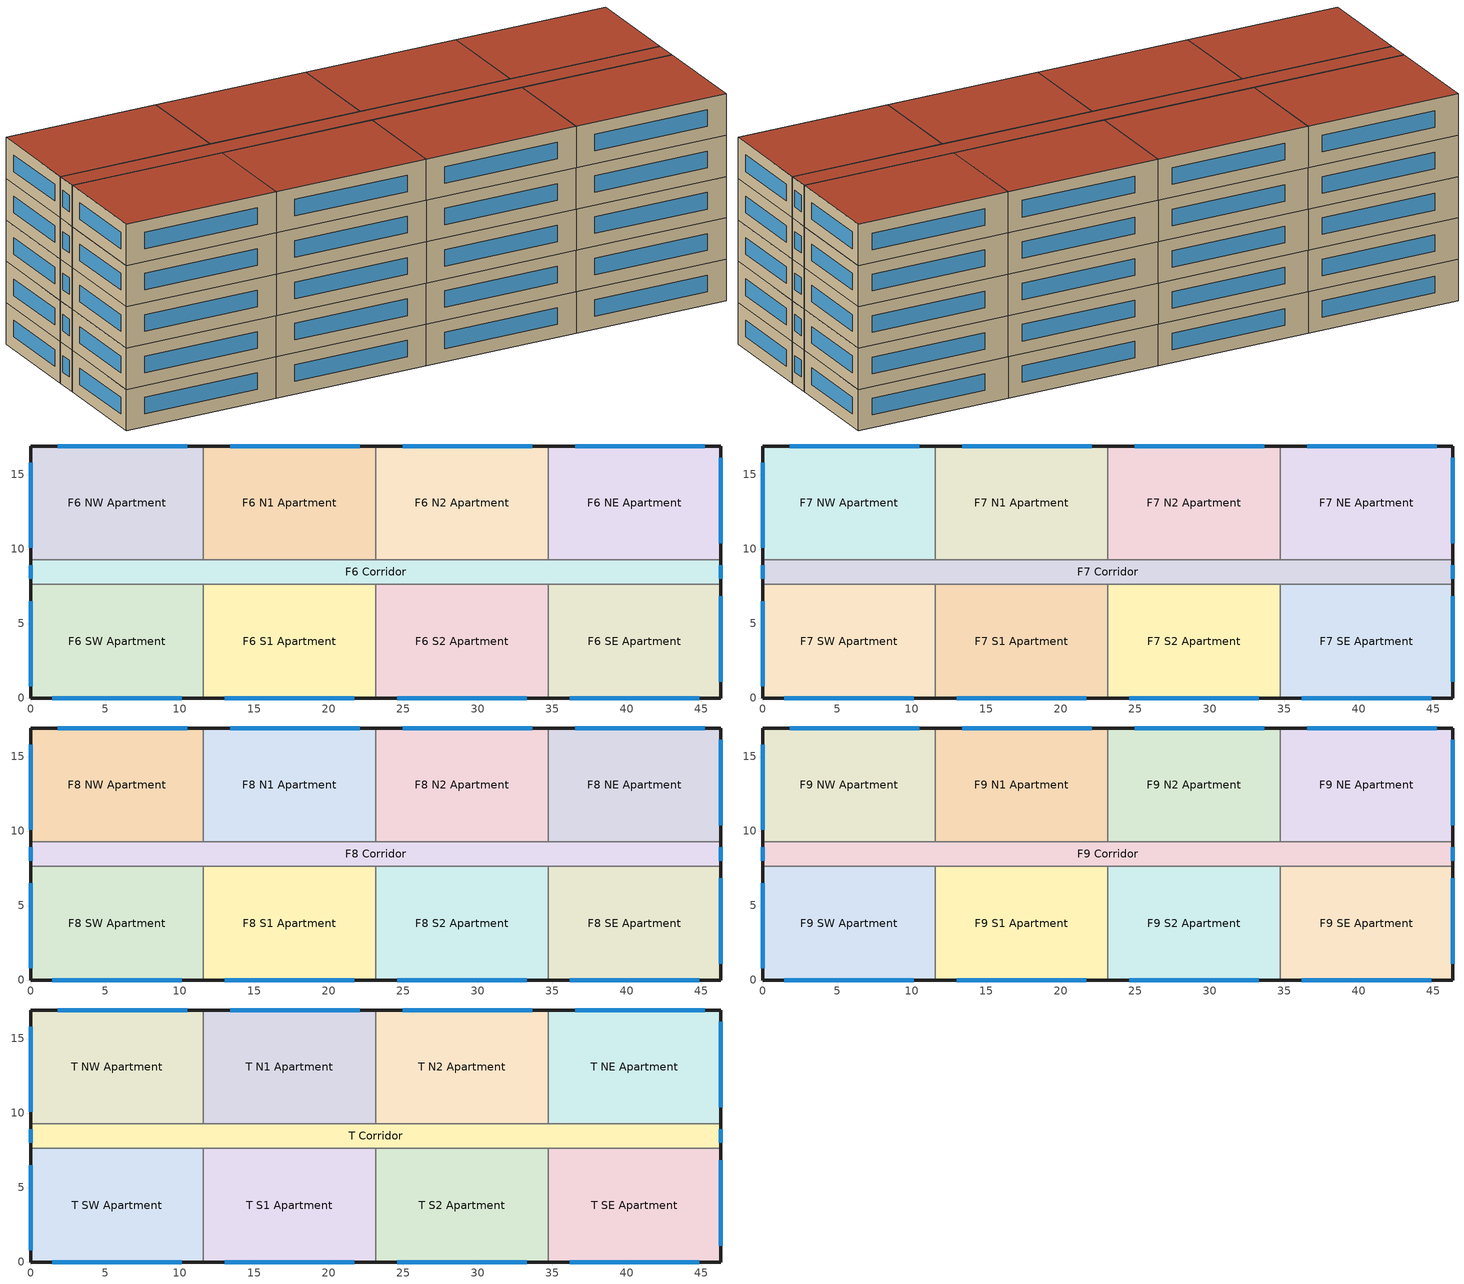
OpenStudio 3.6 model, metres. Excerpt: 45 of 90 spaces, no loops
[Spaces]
F6 S2 Apartment
 floor to M S2 Apartment: 34.75,7.62 34.75,0 23.16,0 23.16,7.62 z15.24
 wall outside: 23.16,0 34.75,0 z15.24:18.29
 wall to F6 Corridor: 34.75,7.62 23.16,7.62 z15.24:18.29
 wall to F6 S1 Apartment: 23.16,7.62 23.16,0 z15.24:18.29
 wall to F6 SE Apartment: 34.75,0 34.75,7.62 z15.24:18.29
 window: 24.61,0 33.3,0 z16.19:17.41
F6 NE Apartment
 floor to M NE Apartment: 46.33,16.92 46.33,9.3 34.75,9.3 34.75,16.92 z15.24
 wall outside: 46.33,9.3 46.33,16.92 34.75,16.92 z15.24:18.29
 wall to F6 N2 Apartment: 34.75,16.92 34.75,9.3 z15.24:18.29
 wall to F6 Corridor: 34.75,9.3 46.33,9.3 z15.24:18.29
 window: 46.33,10.4 46.33,16.11 / 45.25,16.92 36.56,16.92 z16.19:17.41
F6 S1 Apartment
 floor to M S1 Apartment: 23.16,7.62 23.16,0 11.58,0 11.58,7.62 z15.24
 wall outside: 11.58,0 23.16,0 z15.24:18.29
 wall to F6 SW Apartment: 11.58,7.62 11.58,0 z15.24:18.29
 wall to F6 Corridor: 23.16,7.62 11.58,7.62 z15.24:18.29
 window: 13.03,0 21.72,0 z16.19:17.41
F6 Corridor
 floor to M Corridor: 46.33,9.3 46.33,7.62 0,7.62 0,9.3 z15.24
 wall outside: 46.33,7.62 46.33,9.3 / 0,9.3 0,7.62 z15.24:18.29
 wall to F6 N1 Apartment: 23.16,9.3 11.58,9.3 z15.24:18.29
 wall to F6 SE Apartment: 34.75,7.62 46.33,7.62 z15.24:18.29
 wall to F6 SW Apartment: 0,7.62 11.58,7.62 z15.24:18.29
 wall to F6 N2 Apartment: 34.75,9.3 23.16,9.3 z15.24:18.29
 wall to F6 NW Apartment: 11.58,9.3 0,9.3 z15.24:18.29
 window: 46.33,8 46.33,8.91 / 0,8.91 0,8 z16.19:17.41
F6 SE Apartment
 floor to M SE Apartment: 46.33,7.62 46.33,0 34.75,0 34.75,7.62 z15.24
 wall outside: 34.75,0 46.33,0 46.33,7.62 z15.24:18.29
 window: 46.33,1.1 46.33,6.81 / 36.19,0 44.88,0 z16.19:17.41
F6 N1 Apartment
 floor to M N1 Apartment: 23.16,16.92 23.16,9.3 11.58,9.3 11.58,16.92 z15.24
 wall outside: 23.16,16.92 11.58,16.92 z15.24:18.29
 wall to F6 N2 Apartment: 23.16,9.3 23.16,16.92 z15.24:18.29
 wall to F6 NW Apartment: 11.58,16.92 11.58,9.3 z15.24:18.29
 window: 22.08,16.92 13.4,16.92 z16.19:17.41
F6 NW Apartment
 floor to M NW Apartment: 11.58,16.92 11.58,9.3 0,9.3 0,16.92 z15.24
 wall outside: 11.58,16.92 0,16.92 0,9.3 z15.24:18.29
 window: 0,15.8 0,10.08 / 10.5,16.92 1.81,16.92 z16.19:17.41
F6 N2 Apartment
 floor to M N2 Apartment: 34.75,16.92 34.75,9.3 23.16,9.3 23.16,16.92 z15.24
 wall outside: 34.75,16.92 23.16,16.92 z15.24:18.29
 window: 33.66,16.92 24.98,16.92 z16.19:17.41
F6 SW Apartment
 floor to M SW Apartment: 11.58,7.62 11.58,0 0,0 0,7.62 z15.24
 wall outside: 0,7.62 0,0 11.58,0 z15.24:18.29
 window: 1.45,0 10.13,0 / 0,6.5 0,0.79 z16.19:17.41
F7 SE Apartment
 floor to F6 SE Apartment: 46.33,7.62 46.33,0 34.75,0 34.75,7.62 z18.29
 wall outside: 34.75,0 46.33,0 46.33,7.62 z18.29:21.33
 wall to F7 S2 Apartment: 34.75,7.62 34.75,0 z18.29:21.33
 wall to F7 Corridor: 46.33,7.62 34.75,7.62 z18.29:21.33
 window: 46.33,1.1 46.33,6.81 / 36.19,0 44.88,0 z19.24:20.46
F7 N2 Apartment
 floor to F6 N2 Apartment: 34.75,16.92 34.75,9.3 23.16,9.3 23.16,16.92 z18.29
 wall outside: 34.75,16.92 23.16,16.92 z18.29:21.33
 wall to F7 Corridor: 23.16,9.3 34.75,9.3 z18.29:21.33
 wall to F7 NE Apartment: 34.75,9.3 34.75,16.92 z18.29:21.33
 wall to F7 N1 Apartment: 23.16,16.92 23.16,9.3 z18.29:21.33
 window: 33.66,16.92 24.98,16.92 z19.24:20.46
F7 NE Apartment
 floor to F6 NE Apartment: 46.33,16.92 46.33,9.3 34.75,9.3 34.75,16.92 z18.29
 wall outside: 46.33,9.3 46.33,16.92 34.75,16.92 z18.29:21.33
 wall to F7 Corridor: 34.75,9.3 46.33,9.3 z18.29:21.33
 window: 45.25,16.92 36.56,16.92 / 46.33,10.4 46.33,16.11 z19.24:20.46
F7 S2 Apartment
 floor to F6 S2 Apartment: 34.75,7.62 34.75,0 23.16,0 23.16,7.62 z18.29
 wall outside: 23.16,0 34.75,0 z18.29:21.33
 wall to F7 Corridor: 34.75,7.62 23.16,7.62 z18.29:21.33
 wall to F7 S1 Apartment: 23.16,7.62 23.16,0 z18.29:21.33
 window: 24.61,0 33.3,0 z19.24:20.46
F7 NW Apartment
 floor to F6 NW Apartment: 11.58,16.92 11.58,9.3 0,9.3 0,16.92 z18.29
 wall outside: 11.58,16.92 0,16.92 0,9.3 z18.29:21.33
 wall to F7 Corridor: 0,9.3 11.58,9.3 z18.29:21.33
 wall to F7 N1 Apartment: 11.58,9.3 11.58,16.92 z18.29:21.33
 window: 0,15.8 0,10.08 / 10.5,16.92 1.81,16.92 z19.24:20.46
F7 N1 Apartment
 floor to F6 N1 Apartment: 23.16,16.92 23.16,9.3 11.58,9.3 11.58,16.92 z18.29
 wall outside: 23.16,16.92 11.58,16.92 z18.29:21.33
 wall to F7 Corridor: 11.58,9.3 23.16,9.3 z18.29:21.33
 window: 22.08,16.92 13.4,16.92 z19.24:20.46
F7 S1 Apartment
 floor to F6 S1 Apartment: 23.16,7.62 23.16,0 11.58,0 11.58,7.62 z18.29
 wall outside: 11.58,0 23.16,0 z18.29:21.33
 wall to F7 Corridor: 23.16,7.62 11.58,7.62 z18.29:21.33
 wall to F7 SW Apartment: 11.58,7.62 11.58,0 z18.29:21.33
 window: 13.03,0 21.72,0 z19.24:20.46
F7 Corridor
 floor to F6 Corridor: 46.33,9.3 46.33,7.62 0,7.62 0,9.3 z18.29
 wall outside: 0,9.3 0,7.62 / 46.33,7.62 46.33,9.3 z18.29:21.33
 wall to F7 SW Apartment: 0,7.62 11.58,7.62 z18.29:21.33
 window: 0,8.91 0,8 / 46.33,8 46.33,8.91 z19.24:20.46
F7 SW Apartment
 floor to F6 SW Apartment: 11.58,7.62 11.58,0 0,0 0,7.62 z18.29
 wall outside: 0,7.62 0,0 11.58,0 z18.29:21.33
 window: 1.45,0 10.13,0 / 0,6.5 0,0.79 z19.24:20.46
F8 SW Apartment
 floor to F7 SW Apartment: 11.58,7.62 11.58,0 0,0 0,7.62 z21.33
 wall outside: 0,7.62 0,0 11.58,0 z21.33:24.38
 wall to F8 Corridor: 11.58,7.62 0,7.62 z21.33:24.38
 wall to F8 S1 Apartment: 11.58,0 11.58,7.62 z21.33:24.38
 window: 1.45,0 10.13,0 / 0,6.5 0,0.79 z22.29:23.51
F8 N1 Apartment
 floor to F7 N1 Apartment: 23.16,16.92 23.16,9.3 11.58,9.3 11.58,16.92 z21.33
 wall outside: 23.16,16.92 11.58,16.92 z21.33:24.38
 wall to F8 NW Apartment: 11.58,16.92 11.58,9.3 z21.33:24.38
 wall to F8 Corridor: 11.58,9.3 23.16,9.3 z21.33:24.38
 wall to F8 N2 Apartment: 23.16,9.3 23.16,16.92 z21.33:24.38
 window: 22.08,16.92 13.4,16.92 z22.29:23.51
F8 N2 Apartment
 floor to F7 N2 Apartment: 34.75,16.92 34.75,9.3 23.16,9.3 23.16,16.92 z21.33
 wall outside: 34.75,16.92 23.16,16.92 z21.33:24.38
 wall to F8 Corridor: 23.16,9.3 34.75,9.3 z21.33:24.38
 wall to F8 NE Apartment: 34.75,9.3 34.75,16.92 z21.33:24.38
 window: 33.66,16.92 24.98,16.92 z22.29:23.51
F8 Corridor
 floor to F7 Corridor: 46.33,9.3 46.33,7.62 0,7.62 0,9.3 z21.33
 wall outside: 46.33,7.62 46.33,9.3 / 0,9.3 0,7.62 z21.33:24.38
 wall to F8 S1 Apartment: 11.58,7.62 23.16,7.62 z21.33:24.38
 wall to F8 SE Apartment: 34.75,7.62 46.33,7.62 z21.33:24.38
 wall to F8 NE Apartment: 46.33,9.3 34.75,9.3 z21.33:24.38
 wall to F8 NW Apartment: 11.58,9.3 0,9.3 z21.33:24.38
 wall to F8 S2 Apartment: 23.16,7.62 34.75,7.62 z21.33:24.38
 window: 46.33,8 46.33,8.91 / 0,8.91 0,8 z22.29:23.51
F8 S1 Apartment
 floor to F7 S1 Apartment: 23.16,7.62 23.16,0 11.58,0 11.58,7.62 z21.33
 wall outside: 11.58,0 23.16,0 z21.33:24.38
 wall to F8 S2 Apartment: 23.16,0 23.16,7.62 z21.33:24.38
 window: 13.03,0 21.72,0 z22.29:23.51
F8 S2 Apartment
 floor to F7 S2 Apartment: 34.75,7.62 34.75,0 23.16,0 23.16,7.62 z21.33
 wall outside: 23.16,0 34.75,0 z21.33:24.38
 wall to F8 SE Apartment: 34.75,0 34.75,7.62 z21.33:24.38
 window: 24.61,0 33.3,0 z22.29:23.51
F8 SE Apartment
 floor to F7 SE Apartment: 46.33,7.62 46.33,0 34.75,0 34.75,7.62 z21.33
 wall outside: 34.75,0 46.33,0 46.33,7.62 z21.33:24.38
 window: 46.33,1.1 46.33,6.81 / 36.19,0 44.88,0 z22.29:23.51
F8 NW Apartment
 floor to F7 NW Apartment: 11.58,16.92 11.58,9.3 0,9.3 0,16.92 z21.33
 wall outside: 11.58,16.92 0,16.92 0,9.3 z21.33:24.38
 window: 0,15.8 0,10.08 / 10.5,16.92 1.81,16.92 z22.29:23.51
F8 NE Apartment
 floor to F7 NE Apartment: 46.33,16.92 46.33,9.3 34.75,9.3 34.75,16.92 z21.33
 wall outside: 46.33,9.3 46.33,16.92 34.75,16.92 z21.33:24.38
 window: 45.25,16.92 36.56,16.92 / 46.33,10.4 46.33,16.11 z22.29:23.51
F9 SE Apartment
 floor to F8 SE Apartment: 46.33,7.62 46.33,0 34.75,0 34.75,7.62 z24.38
 wall outside: 34.75,0 46.33,0 46.33,7.62 z24.38:27.43
 wall to F9 S2 Apartment: 34.75,7.62 34.75,0 z24.38:27.43
 wall to F9 Corridor: 46.33,7.62 34.75,7.62 z24.38:27.43
 window: 36.19,0 44.88,0 / 46.33,1.1 46.33,6.81 z25.34:26.56
F9 N2 Apartment
 floor to F8 N2 Apartment: 34.75,16.92 34.75,9.3 23.16,9.3 23.16,16.92 z24.38
 wall outside: 34.75,16.92 23.16,16.92 z24.38:27.43
 wall to F9 NE Apartment: 34.75,9.3 34.75,16.92 z24.38:27.43
 wall to F9 Corridor: 23.16,9.3 34.75,9.3 z24.38:27.43
 wall to F9 N1 Apartment: 23.16,16.92 23.16,9.3 z24.38:27.43
 window: 33.66,16.92 24.98,16.92 z25.34:26.56
F9 SW Apartment
 floor to F8 SW Apartment: 11.58,7.62 11.58,0 0,0 0,7.62 z24.38
 wall outside: 0,7.62 0,0 11.58,0 z24.38:27.43
 wall to F9 Corridor: 11.58,7.62 0,7.62 z24.38:27.43
 wall to F9 S1 Apartment: 11.58,0 11.58,7.62 z24.38:27.43
 window: 1.45,0 10.13,0 / 0,6.5 0,0.79 z25.34:26.56
F9 Corridor
 floor to F8 Corridor: 46.33,9.3 46.33,7.62 0,7.62 0,9.3 z24.38
 wall outside: 0,9.3 0,7.62 / 46.33,7.62 46.33,9.3 z24.38:27.43
 wall to F9 NE Apartment: 46.33,9.3 34.75,9.3 z24.38:27.43
 wall to F9 NW Apartment: 11.58,9.3 0,9.3 z24.38:27.43
 wall to F9 S1 Apartment: 11.58,7.62 23.16,7.62 z24.38:27.43
 wall to F9 N1 Apartment: 23.16,9.3 11.58,9.3 z24.38:27.43
 wall to F9 S2 Apartment: 23.16,7.62 34.75,7.62 z24.38:27.43
 window: 0,8.91 0,8 / 46.33,8 46.33,8.91 z25.34:26.56
F9 NE Apartment
 floor to F8 NE Apartment: 46.33,16.92 46.33,9.3 34.75,9.3 34.75,16.92 z24.38
 wall outside: 46.33,9.3 46.33,16.92 34.75,16.92 z24.38:27.43
 window: 46.33,10.4 46.33,16.11 / 45.25,16.92 36.56,16.92 z25.34:26.56
F9 S1 Apartment
 floor to F8 S1 Apartment: 23.16,7.62 23.16,0 11.58,0 11.58,7.62 z24.38
 wall outside: 11.58,0 23.16,0 z24.38:27.43
 wall to F9 S2 Apartment: 23.16,0 23.16,7.62 z24.38:27.43
 window: 13.03,0 21.72,0 z25.34:26.56
F9 S2 Apartment
 floor to F8 S2 Apartment: 34.75,7.62 34.75,0 23.16,0 23.16,7.62 z24.38
 wall outside: 23.16,0 34.75,0 z24.38:27.43
 window: 24.61,0 33.3,0 z25.34:26.56
F9 NW Apartment
 floor to F8 NW Apartment: 11.58,16.92 11.58,9.3 0,9.3 0,16.92 z24.38
 wall outside: 11.58,16.92 0,16.92 0,9.3 z24.38:27.43
 wall to F9 N1 Apartment: 11.58,9.3 11.58,16.92 z24.38:27.43
 window: 0,15.8 0,10.08 / 10.5,16.92 1.81,16.92 z25.34:26.56
F9 N1 Apartment
 floor to F8 N1 Apartment: 23.16,16.92 23.16,9.3 11.58,9.3 11.58,16.92 z24.38
 wall outside: 23.16,16.92 11.58,16.92 z24.38:27.43
 window: 22.08,16.92 13.4,16.92 z25.34:26.56
T N1 Apartment
 floor to F9 N1 Apartment: 23.16,16.92 23.16,9.3 11.58,9.3 11.58,16.92 z27.43
 wall outside: 23.16,16.92 11.58,16.92 z27.43:30.48
 wall to T NW Apartment: 11.58,16.92 11.58,9.3 z27.43:30.48
 wall to T Corridor: 11.58,9.3 23.16,9.3 z27.43:30.48
 wall to T N2 Apartment: 23.16,9.3 23.16,16.92 z27.43:30.48
 window: 22.08,16.92 13.4,16.92 z28.38:29.6
 roof outside: 23.16,9.3 23.16,16.92 11.58,16.92 11.58,9.3 z30.48
T N2 Apartment
 floor to F9 N2 Apartment: 34.75,16.92 34.75,9.3 23.16,9.3 23.16,16.92 z27.43
 wall outside: 34.75,16.92 23.16,16.92 z27.43:30.48
 wall to T NE Apartment: 34.75,9.3 34.75,16.92 z27.43:30.48
 wall to T Corridor: 23.16,9.3 34.75,9.3 z27.43:30.48
 window: 33.66,16.92 24.98,16.92 z28.38:29.6
 roof outside: 34.75,9.3 34.75,16.92 23.16,16.92 23.16,9.3 z30.48
T S2 Apartment
 floor to F9 S2 Apartment: 34.75,7.62 34.75,0 23.16,0 23.16,7.62 z27.43
 wall outside: 23.16,0 34.75,0 z27.43:30.48
 wall to T Corridor: 34.75,7.62 23.16,7.62 z27.43:30.48
 wall to T S1 Apartment: 23.16,7.62 23.16,0 z27.43:30.48
 wall to T SE Apartment: 34.75,0 34.75,7.62 z27.43:30.48
 window: 24.61,0 33.3,0 z28.38:29.6
 roof outside: 34.75,0 34.75,7.62 23.16,7.62 23.16,0 z30.48
T SW Apartment
 floor to F9 SW Apartment: 11.58,7.62 11.58,0 0,0 0,7.62 z27.43
 wall outside: 0,7.62 0,0 11.58,0 z27.43:30.48
 wall to T Corridor: 11.58,7.62 0,7.62 z27.43:30.48
 wall to T S1 Apartment: 11.58,0 11.58,7.62 z27.43:30.48
 window: 1.45,0 10.13,0 / 0,6.5 0,0.79 z28.38:29.6
 roof outside: 11.58,0 11.58,7.62 0,7.62 0,0 z30.48
T SE Apartment
 floor to F9 SE Apartment: 46.33,7.62 46.33,0 34.75,0 34.75,7.62 z27.43
 wall outside: 34.75,0 46.33,0 46.33,7.62 z27.43:30.48
 wall to T Corridor: 46.33,7.62 34.75,7.62 z27.43:30.48
 window: 36.19,0 44.88,0 / 46.33,1.1 46.33,6.81 z28.38:29.6
 roof outside: 46.33,0 46.33,7.62 34.75,7.62 34.75,0 z30.48
T S1 Apartment
 floor to F9 S1 Apartment: 23.16,7.62 23.16,0 11.58,0 11.58,7.62 z27.43
 wall outside: 11.58,0 23.16,0 z27.43:30.48
 wall to T Corridor: 23.16,7.62 11.58,7.62 z27.43:30.48
 window: 13.03,0 21.72,0 z28.38:29.6
 roof outside: 23.16,0 23.16,7.62 11.58,7.62 11.58,0 z30.48
T Corridor
 floor to F9 Corridor: 46.33,9.3 46.33,7.62 0,7.62 0,9.3 z27.43
 wall outside: 0,9.3 0,7.62 / 46.33,7.62 46.33,9.3 z27.43:30.48
 wall to T NE Apartment: 46.33,9.3 34.75,9.3 z27.43:30.48
 wall to T NW Apartment: 11.58,9.3 0,9.3 z27.43:30.48
 window: 46.33,8 46.33,8.91 / 0,8.91 0,8 z28.38:29.6
 roof outside: 46.33,7.62 46.33,9.3 0,9.3 0,7.62 z30.48
T NE Apartment
 floor to F9 NE Apartment: 46.33,16.92 46.33,9.3 34.75,9.3 34.75,16.92 z27.43
 wall outside: 46.33,9.3 46.33,16.92 34.75,16.92 z27.43:30.48
 window: 46.33,10.4 46.33,16.11 / 45.25,16.92 36.56,16.92 z28.38:29.6
 roof outside: 46.33,9.3 46.33,16.92 34.75,16.92 34.75,9.3 z30.48
T NW Apartment
 floor to F9 NW Apartment: 11.58,16.92 11.58,9.3 0,9.3 0,16.92 z27.43
 wall outside: 11.58,16.92 0,16.92 0,9.3 z27.43:30.48
 window: 0,15.8 0,10.08 / 10.5,16.92 1.81,16.92 z28.38:29.6
 roof outside: 11.58,9.3 11.58,16.92 0,16.92 0,9.3 z30.48
[Site]
Calgary Intl AP_AB_CAN: Latitude {deg}=51.114; Longitude {deg}=-114.02; Time Zone {hr}=-7; Elevation {m}=1084.1; Terrain=City
[Building]
HighriseApartment: North Axis {deg}=0; Default Construction Set=BTAP-Mass at hdd = 5000.0; Standards Number of Stories=10; Standards Number of Above Ground Stories=10; Standards Template=BTAP1980TO2010; Standards Building Type=HighriseApartment
[Site:WaterMainsTemperature]
Calculation Method=Correlation; Annual Average Outdoor Air Temperature {C}=5; Maximum Difference In Monthly Average Outdoor Air Temperatures {deltaC}=23.3
[Site:GroundTemperature:BuildingSurface]
19.527, 19.502, 19.536, 19.598, 20.002, 21.64, 22.225, 22.375, 21.449, 20.121, 19.802, 19.633
[ClimateZones]
Climate Zone Institution Name 1=ASHRAE; Climate Zone Document Name 1=ANSI/ASHRAE Standard 169; Climate Zone Document Year 1=2006; Climate Zone Institution Name 2=CEC; Climate Zone Document Name 2=California Climate Zone Descriptions; Climate Zone Document Year 2=1995
[SizingPeriod:DesignDay] Barometric Pressure {Pa}=88961; Rain Indicator=No; Snow Indicator=No; Day of Month=21; Daylight Saving Time Indicator=No; Humidity Condition Type=Wetbulb; Dry-Bulb Temperature Range Modifier Type=DefaultMultipliers
Name | Maximum Dry-Bulb Temperature {C} | Daily Dry-Bulb Temperature Range {deltaC} | Wind Speed {m/s} | Wind Direction {deg} | Month | Day Type | Wetbulb or DewPoint at Maximum Dry-Bulb {C} | Solar Model Indicator | ASHRAE Clear Sky Optical Depth for Beam Irradiance | ASHRAE Clear Sky Optical Depth for Diffuse Irradiance | Sky Clearness
Calgary Intl AP Ann Clg .4% Condns DB=>MWB | 28.5 | 12.1 | 4.5 | 160 | 7 | SummerDesignDay | 16.1 | ASHRAETau | 0.339 | 2.421
Calgary Intl AP Ann Htg 99.6% Condns DB | -28.5 | 0 | 2.9 | 200 | 1 | WinterDesignDay | -28.5 | ASHRAEClearSky |  |  | 0
[Material:NoMass] Roughness=Smooth; Thermal Absorptance=0.9; Solar Absorptance=0.7
Name | Thermal Resistance {m2-K/W} | Visible Absorptance
Typical Carpet Pad; Typical Carpet Pad 1 | 0.21648 | 0.8
Typical Insulation 1 | 0.00118045 | 0.7
Typical Insulation 2 | 2.61923 | 0.7
Typical Insulation 3 | 4.40527 | 0.7
Typical Carpet Pad 2; Typical Carpet Pad 4 | 1.40895 | 0.8
Typical Carpet Pad 3 | 2.28697 | 0.8
Typical Insulation 4 | 0.338965 | 0.7
Typical Insulation 5 | 0.338983 | 0.7
[Material]
Name | Roughness | Thickness {m} | Conductivity {W/m-K} | Density {kg/m3} | Specific Heat {J/kg-K} | Thermal Absorptance | Solar Absorptance | Visible Absorptance
G05 25mm wood | MediumSmooth | 0.0254 | 0.15 | 608 | 1630 | 0.9 | 0.5 | 0.5
100mm Normalweight concrete floor 1 | MediumSmooth | 0.1016 | 2.31 | 2322 | 832
G01 13mm gypsum board 1 | Smooth | 0.0127 | 0.16 | 800 | 1090 | 0.9 | 0.7 | 0.5
4 in. Normalweight Concrete Floor 1 | MediumRough | 0.1016 | 2.31 | 2322 | 832 | 0.9 | 0.7 | 0.7
1IN Stucco 1 | Smooth | 0.0253 | 0.6918 | 1858 | 837 | 0.9 | 0.7 | 0.92
8IN CONCRETE HW RefBldg 1 | Rough | 0.2032 | 1.311 | 2240 | 836.8 | 0.9 | 0.7 | 0.7
1/2IN Gypsum 1 | Smooth | 0.0127 | 0.16 | 784.9 | 830 | 0.9 | 0.4 | 0.4
Metal Roof Surface 1; F08 Metal surface 1 | Smooth | 0.0008 | 45.28 | 7824 | 500 | 0.9 | 0.7 | 0.7
6 in. Normalweight Concrete Floor 1; 6 in. Normalweight Concrete Floor 2; 6 in. Normalweight Concrete Floor 3 | MediumRough | 0.1524 | 2.31 | 2322 | 832 | 0.9 | 0.7 | 0.7
[Construction]
BTAP-Int-Partition; BTAP-Int-Door: G05 25mm wood
BTAP-Int-Floor: 100mm Normalweight concrete floor 1, Typical Carpet Pad
BTAP-Int-Wall: G01 13mm gypsum board 1, G01 13mm gypsum board 1
BTAP-Int-Ceiling: Typical Carpet Pad, 100mm Normalweight concrete floor 1
BTAP-Int-Window: SimpleGlazing
BTAP-Ext-Floor-Mass:U-3.822: Typical Insulation 1, 4 in. Normalweight Concrete Floor 1, Typical Carpet Pad 1
BTAP-Ext-Wall-Mass:U-0.346: 1IN Stucco 1, 8IN CONCRETE HW RefBldg 1, Typical Insulation 2, 1/2IN Gypsum 1
BTAP-Ext-Roof-Metal:U-0.227: Metal Roof Surface 1, Typical Insulation 3
BTAP-Grnd-Floor-Mass:U-0.678: 6 in. Normalweight Concrete Floor 1, Typical Carpet Pad 2
BTAP-Grnd-Wall-Mass:U-0.425: 6 in. Normalweight Concrete Floor 2, Typical Carpet Pad 3
BTAP-Grnd-Roof-Mass:U-0.678: 6 in. Normalweight Concrete Floor 3, Typical Carpet Pad 4
BTAP-Ext-FixedWindow:U=0.295 SHGC=0.490; BTAP-Ext-GlassDoors:U=0.295 SHGC=0.490; BTAP-Ext-Skylights:U=0.295 SHGC=0.490; BTAP-Ext-DaylightDomes:U=0.295 SHGC=0.490; BTAP-Ext-DaylightDiffuser:U=0.295 SHGC=0.490: SimpleGlazing:U=0.295 SHGC=0.490
BTAP-Ext-Door:U-2.95: F08 Metal surface 1, Typical Insulation 4
BTAP-Ext-OverHeadDoor:U-2.95: Typical Insulation 5
[DefaultConstructionSet]
BTAP-Mass at hdd = 5000.0: Default Exterior Surface Constructions=BTAP-Mass at hdd = 5000.0; Default Interior Surface Constructions=Default Surface Constructions 2; Default Ground Contact Surface Constructions=BTAP-Mass at hdd = 5000.0 1; Default Exterior SubSurface Constructions=BTAP-Mass at hdd = 5000.0; Default Interior SubSurface Constructions=Default Sub Surface Constructions 2; Interior Partition Construction=BTAP-Int-Partition
[DefaultSurfaceConstructions]
Name | Floor Construction | Wall Construction | Roof Ceiling Construction
Default Surface Constructions 2 | BTAP-Int-Floor | BTAP-Int-Wall | BTAP-Int-Ceiling
BTAP-Mass at hdd = 5000.0 | BTAP-Ext-Floor-Mass:U-3.822 | BTAP-Ext-Wall-Mass:U-0.346 | BTAP-Ext-Roof-Metal:U-0.227
BTAP-Mass at hdd = 5000.0 1 | BTAP-Grnd-Floor-Mass:U-0.678 | BTAP-Grnd-Wall-Mass:U-0.425 | BTAP-Grnd-Roof-Mass:U-0.678
[DefaultSubSurfaceConstructions]
Name | Fixed Window Construction | Operable Window Construction | Door Construction | Glass Door Construction | Overhead Door Construction | Skylight Construction | Tubular Daylight Dome Construction | Tubular Daylight Diffuser Construction
Default Sub Surface Constructions 2 | BTAP-Int-Window | BTAP-Int-Window | BTAP-Int-Door
BTAP-Mass at hdd = 5000.0 | BTAP-Ext-FixedWindow:U=0.295 SHGC=0.490 | BTAP-Ext-FixedWindow:U=0.295 SHGC=0.490 | BTAP-Ext-Door:U-2.95 | BTAP-Ext-GlassDoors:U=0.295 SHGC=0.490 | BTAP-Ext-OverHeadDoor:U-2.95 | BTAP-Ext-Skylights:U=0.295 SHGC=0.490 | BTAP-Ext-DaylightDomes:U=0.295 SHGC=0.490 | BTAP-Ext-DaylightDiffuser:U=0.295 SHGC=0.490
[WindowMaterial:SimpleGlazingSystem] Solar Heat Gain Coefficient=0.49; Visible Transmittance=0.21
Name | U-Factor {W/m2-K}
SimpleGlazing | 2.2
SimpleGlazing:U=0.295 SHGC=0.490 | 2.95
[Space] Part of Total Floor Area=Yes; Volume {m3}=Autocalculate
Name | Space Type | Building Story | Thermal Zone
F8 SE Apartment | Space Function Dwelling Unit(s) | Building Story 8 | DU_BT=Space Function_ST=Dwelling Unit(s)_FL=Building Story 8_SCHG 5
F8 SW Apartment | Space Function Dwelling Unit(s) | Building Story 8 | DU_BT=Space Function_ST=Dwelling Unit(s)_FL=Building Story 8_SCHG 3
F6 NE Apartment | Space Function Dwelling Unit(s) | Building Story 6 | DU_BT=Space Function_ST=Dwelling Unit(s)_FL=Building Story 6_SCHG 5
F9 SE Apartment | Space Function Dwelling Unit(s) | Building Story 9 | DU_BT=Space Function_ST=Dwelling Unit(s)_FL=Building Story 9_SCHG 5
F6 S1 Apartment | Space Function Dwelling Unit(s) | Building Story 6 | DU_BT=Space Function_ST=Dwelling Unit(s)_FL=Building Story 6_SCHG 6
F7 S1 Apartment | Space Function Dwelling Unit(s) | Building Story 7 | DU_BT=Space Function_ST=Dwelling Unit(s)_FL=Building Story 7_SCHG 5
F7 SE Apartment | Space Function Dwelling Unit(s) | Building Story 7 | DU_BT=Space Function_ST=Dwelling Unit(s)_FL=Building Story 7_SCHG 2
F6 SE Apartment | Space Function Dwelling Unit(s) | Building Story 6 | DU_BT=Space Function_ST=Dwelling Unit(s)_FL=Building Story 6_SCHG 4
F7 NW Apartment | Space Function Dwelling Unit(s) | Building Story 7 | DU_BT=Space Function_ST=Dwelling Unit(s)_FL=Building Story 7_SCHG 4
F7 N2 Apartment | Space Function Dwelling Unit(s) | Building Story 7 | DU_BT=Space Function_ST=Dwelling Unit(s)_FL=Building Story 7_SCHG 7
F7 SW Apartment | Space Function Dwelling Unit(s) | Building Story 7 | DU_BT=Space Function_ST=Dwelling Unit(s)_FL=Building Story 7_SCHG 1
F8 N1 Apartment | Space Function Dwelling Unit(s) | Building Story 8 | DU_BT=Space Function_ST=Dwelling Unit(s)_FL=Building Story 8_SCHG 7
F7 NE Apartment | Space Function Dwelling Unit(s) | Building Story 7 | DU_BT=Space Function_ST=Dwelling Unit(s)_FL=Building Story 7_SCHG
F8 N2 Apartment | Space Function Dwelling Unit(s) | Building Story 8 | DU_BT=Space Function_ST=Dwelling Unit(s)_FL=Building Story 8_SCHG 4
F9 S1 Apartment | Space Function Dwelling Unit(s) | Building Story 9 | DU_BT=Space Function_ST=Dwelling Unit(s)_FL=Building Story 9_SCHG 3
F6 S2 Apartment | Space Function Dwelling Unit(s) | Building Story 6 | DU_BT=Space Function_ST=Dwelling Unit(s)_FL=Building Story 6_SCHG 7
F9 NW Apartment | Space Function Dwelling Unit(s) | Building Story 9 | DU_BT=Space Function_ST=Dwelling Unit(s)_FL=Building Story 9_SCHG 6
T S2 Apartment | Space Function Dwelling Unit(s) | Building Story 10 | DU_BT=Space Function_ST=Dwelling Unit(s)_FL=Building Story 10_SCHG 3
T N1 Apartment | Space Function Dwelling Unit(s) | Building Story 10 | DU_BT=Space Function_ST=Dwelling Unit(s)_FL=Building Story 10_SCHG 6
F6 Corridor | Space Function Corr. < 2.4m wide-sch-G | Building Story 6 | WILD_ST=Corr. < 2.4m wide-sch-G_FL=Building Story 6_SCH=G
F7 S2 Apartment | Space Function Dwelling Unit(s) | Building Story 7 | DU_BT=Space Function_ST=Dwelling Unit(s)_FL=Building Story 7_SCHG 6
F9 NE Apartment | Space Function Dwelling Unit(s) | Building Story 9 | DU_BT=Space Function_ST=Dwelling Unit(s)_FL=Building Story 9_SCHG 4
F8 NE Apartment | Space Function Dwelling Unit(s) | Building Story 8 | DU_BT=Space Function_ST=Dwelling Unit(s)_FL=Building Story 8_SCHG 6
T N2 Apartment | Space Function Dwelling Unit(s) | Building Story 10 | DU_BT=Space Function_ST=Dwelling Unit(s)_FL=Building Story 10_SCHG 7
F9 N2 Apartment | Space Function Dwelling Unit(s) | Building Story 9 | DU_BT=Space Function_ST=Dwelling Unit(s)_FL=Building Story 9_SCHG 2
F9 S2 Apartment | Space Function Dwelling Unit(s) | Building Story 9 | DU_BT=Space Function_ST=Dwelling Unit(s)_FL=Building Story 9_SCHG 1
T SW Apartment | Space Function Dwelling Unit(s) | Building Story 10 | DU_BT=Space Function_ST=Dwelling Unit(s)_FL=Building Story 10_SCHG 5
F8 Corridor | Space Function Corr. < 2.4m wide-sch-G | Building Story 8 | WILD_ST=Corr. < 2.4m wide-sch-G_FL=Building Story 8_SCH=G
F8 S1 Apartment | Space Function Dwelling Unit(s) | Building Story 8 | DU_BT=Space Function_ST=Dwelling Unit(s)_FL=Building Story 8_SCHG 2
F7 N1 Apartment | Space Function Dwelling Unit(s) | Building Story 7 | DU_BT=Space Function_ST=Dwelling Unit(s)_FL=Building Story 7_SCHG 3
F8 NW Apartment | Space Function Dwelling Unit(s) | Building Story 8 | DU_BT=Space Function_ST=Dwelling Unit(s)_FL=Building Story 8_SCHG 1
T S1 Apartment | Space Function Dwelling Unit(s) | Building Story 10 | DU_BT=Space Function_ST=Dwelling Unit(s)_FL=Building Story 10_SCHG 2
F9 N1 Apartment | Space Function Dwelling Unit(s) | Building Story 9 | DU_BT=Space Function_ST=Dwelling Unit(s)_FL=Building Story 9_SCHG
F6 N1 Apartment | Space Function Dwelling Unit(s) | Building Story 6 | DU_BT=Space Function_ST=Dwelling Unit(s)_FL=Building Story 6_SCHG 3
F8 S2 Apartment | Space Function Dwelling Unit(s) | Building Story 8 | DU_BT=Space Function_ST=Dwelling Unit(s)_FL=Building Story 8_SCHG
F6 N2 Apartment | Space Function Dwelling Unit(s) | Building Story 6 | DU_BT=Space Function_ST=Dwelling Unit(s)_FL=Building Story 6_SCHG 1
T SE Apartment | Space Function Dwelling Unit(s) | Building Story 10 | DU_BT=Space Function_ST=Dwelling Unit(s)_FL=Building Story 10_SCHG
T NW Apartment | Space Function Dwelling Unit(s) | Building Story 10 | DU_BT=Space Function_ST=Dwelling Unit(s)_FL=Building Story 10_SCHG 4
F9 SW Apartment | Space Function Dwelling Unit(s) | Building Story 9 | DU_BT=Space Function_ST=Dwelling Unit(s)_FL=Building Story 9_SCHG 7
F9 Corridor | Space Function Corr. < 2.4m wide-sch-G | Building Story 9 | WILD_ST=Corr. < 2.4m wide-sch-G_FL=Building Story 9_SCH=G
T NE Apartment | Space Function Dwelling Unit(s) | Building Story 10 | DU_BT=Space Function_ST=Dwelling Unit(s)_FL=Building Story 10_SCHG 1
F6 NW Apartment | Space Function Dwelling Unit(s) | Building Story 6 | DU_BT=Space Function_ST=Dwelling Unit(s)_FL=Building Story 6_SCHG
T Corridor | Space Function Corr. < 2.4m wide-sch-G | Building Story 10 | WILD_ST=Corr. < 2.4m wide-sch-G_FL=Building Story 10_SCH=G
F7 Corridor | Space Function Corr. < 2.4m wide-sch-G | Building Story 7 | WILD_ST=Corr. < 2.4m wide-sch-G_FL=Building Story 7_SCH=G
F6 SW Apartment | Space Function Dwelling Unit(s) | Building Story 6 | DU_BT=Space Function_ST=Dwelling Unit(s)_FL=Building Story 6_SCHG 2
[BuildingStory]
Name | Nominal Z Coordinate {m}
Building Story 6 | 15.2393
Building Story 7 | 18.2871
Building Story 8 | 21.3349
Building Story 9 | 24.3828
Building Story 10 | 27.4307
[SpaceType] Standards Building Type=Space Function
Name | Default Schedule Set | Design Specification Outdoor Air Object | Standards Space Type
Space Function Corr. < 2.4m wide-sch-G | Space Function Corr. < 2.4m wide-sch-G Schedule Set | Space Function Corr. < 2.4m wide-sch-G Ventilation | Corr. < 2.4m wide-sch-G
Space Function Dwelling Unit(s) | Space Function Dwelling Unit(s) Schedule Set | Space Function Dwelling Unit(s) Ventilation | Dwelling Unit(s)
[People:Definition] Number of People Calculation Method=People/Area; Fraction Radiant=0.3
Name | People per Space Floor Area {person/m2}
Space Function Corr. < 2.4m wide-sch-G People Definition | 0.0100104
Space Function Dwelling Unit(s) People Definition | 0.0166841
[People] Work Efficiency Schedule=Work Efficiency Schedule; Clothing Insulation Schedule=Clothing Schedule; Air Velocity Schedule=Air Velocity Schedule; Multiplier=1
Name | People Definition | Space or SpaceType
Space Function Corr. < 2.4m wide-sch-G People | Space Function Corr. < 2.4m wide-sch-G People Definition | Space Function Corr. < 2.4m wide-sch-G
Space Function Dwelling Unit(s) People | Space Function Dwelling Unit(s) People Definition | Space Function Dwelling Unit(s)
[Lights:Definition] Design Level Calculation Method=Watts/Area; Fraction Radiant=0.5; Fraction Visible=0.2
Name | Watts per Space Floor Area {W/m2}
Space Function Corr. < 2.4m wide-sch-G Lights Definition | 8.39993
Space Function Dwelling Unit(s) Lights Definition | 4.99996
[Lights] Fraction Replaceable=1
Name | Lights Definition | Space or SpaceType
Space Function Corr. < 2.4m wide-sch-G Lights | Space Function Corr. < 2.4m wide-sch-G Lights Definition | Space Function Corr. < 2.4m wide-sch-G
Space Function Dwelling Unit(s) Lights | Space Function Dwelling Unit(s) Lights Definition | Space Function Dwelling Unit(s)
[DesignSpecification:OutdoorAir] Outdoor Air Method=Sum
Name | Outdoor Air Flow per Floor Area {m3/s-m2}
Space Function Corr. < 2.4m wide-sch-G Ventilation | 0.000254
Space Function Dwelling Unit(s) Ventilation | 0.0003048
[DefaultScheduleSet] Number of People Schedule=NECB-G-Occupancy; People Activity Level Schedule=NECB-Activity; Lighting Schedule=NECB-G-Lighting; Electric Equipment Schedule=NECB-G-Electric-Equipment; Infiltration Schedule=Always On
Space Function Corr. < 2.4m wide-sch-G Schedule Set; Space Function Dwelling Unit(s) Schedule Set
[ThermostatSetpoint:DualSetpoint] Heating Setpoint Temperature Schedule=NECB-G-Thermostat Setpoint-Heating; Cooling Setpoint Temperature Schedule=NECB-G-Thermostat Setpoint-Cooling
Space Function Dwelling Unit(s) Thermostat 164; Space Function Dwelling Unit(s) Thermostat 165; Space Function Dwelling Unit(s) Thermostat 168; Space Function Dwelling Unit(s) Thermostat 169; Space Function Dwelling Unit(s) Thermostat 170; Space Function Dwelling Unit(s) Thermostat 171; Space Function Dwelling Unit(s) Thermostat 173; Space Function Dwelling Unit(s) Thermostat 174; Space Function Dwelling Unit(s) Thermostat 176; Space Function Dwelling Unit(s) Thermostat 177; Space Function Dwelling Unit(s) Thermostat 180; Space Function Dwelling Unit(s) Thermostat 181; Space Function Dwelling Unit(s) Thermostat 182; Space Function Dwelling Unit(s) Thermostat 187; Space Function Dwelling Unit(s) Thermostat 188; Space Function Dwelling Unit(s) Thermostat 190; Space Function Dwelling Unit(s) Thermostat 191; Space Function Dwelling Unit(s) Thermostat 192; Space Function Dwelling Unit(s) Thermostat 193; Space Function Dwelling Unit(s) Thermostat 196; Space Function Dwelling Unit(s) Thermostat 197; Space Function Dwelling Unit(s) Thermostat 199; Space Function Dwelling Unit(s) Thermostat 203; Space Function Dwelling Unit(s) Thermostat 204; Space Function Dwelling Unit(s) Thermostat 205; Space Function Dwelling Unit(s) Thermostat 207; Space Function Dwelling Unit(s) Thermostat 210; Space Function Dwelling Unit(s) Thermostat 212; Space Function Dwelling Unit(s) Thermostat 215; Space Function Dwelling Unit(s) Thermostat 217; Space Function Dwelling Unit(s) Thermostat 220; Space Function Dwelling Unit(s) Thermostat 221; Space Function Dwelling Unit(s) Thermostat 224; Space Function Dwelling Unit(s) Thermostat 226; Space Function Dwelling Unit(s) Thermostat 227; Space Function Dwelling Unit(s) Thermostat 229; Space Function Dwelling Unit(s) Thermostat 230; Space Function Dwelling Unit(s) Thermostat 231; Space Function Dwelling Unit(s) Thermostat 236; Space Function Dwelling Unit(s) Thermostat 239; Space Function Corr. < 2.4m wide-sch-G Thermostat 21; Space Function Corr. < 2.4m wide-sch-G Thermostat 23; Space Function Corr. < 2.4m wide-sch-G Thermostat 25; Space Function Corr. < 2.4m wide-sch-G Thermostat 26; Space Function Corr. < 2.4m wide-sch-G Thermostat 27
[ElectricEquipment:Definition]
Space Function Dwelling Unit(s) Elec Equip Definition: Design Level Calculation Method=Watts/Area; Watts per Space Floor Area {W/m2}=4.99996; Fraction Radiant=0.5
[ElectricEquipment]
Space Function Dwelling Unit(s) Elec Equip: Electric Equipment Definition=Space Function Dwelling Unit(s) Elec Equip Definition; Space or SpaceType=Space Function Dwelling Unit(s)
[SpaceInfiltration:DesignFlowRate] Schedule=Always On Discrete; Design Flow Rate Calculation Method=Flow/ExteriorArea; Flow per Exterior Surface Area {m3/s-m2}=0.001116; Constant Term Coefficient=0; Temperature Term Coefficient=0; Velocity Term Coefficient=0.224; Velocity Squared Term Coefficient=0
Name | Space or SpaceType
F6 Corridor Infiltration | F6 Corridor
F6 N1 Apartment Infiltration | F6 N1 Apartment
F6 N2 Apartment Infiltration | F6 N2 Apartment
F6 NE Apartment Infiltration | F6 NE Apartment
F6 NW Apartment Infiltration | F6 NW Apartment
F6 S1 Apartment Infiltration | F6 S1 Apartment
F6 S2 Apartment Infiltration | F6 S2 Apartment
F6 SE Apartment Infiltration | F6 SE Apartment
F6 SW Apartment Infiltration | F6 SW Apartment
F7 Corridor Infiltration | F7 Corridor
F7 N1 Apartment Infiltration | F7 N1 Apartment
F7 N2 Apartment Infiltration | F7 N2 Apartment
F7 NE Apartment Infiltration | F7 NE Apartment
F7 NW Apartment Infiltration | F7 NW Apartment
F7 S1 Apartment Infiltration | F7 S1 Apartment
F7 S2 Apartment Infiltration | F7 S2 Apartment
F7 SE Apartment Infiltration | F7 SE Apartment
F7 SW Apartment Infiltration | F7 SW Apartment
F8 Corridor Infiltration | F8 Corridor
F8 N1 Apartment Infiltration | F8 N1 Apartment
F8 N2 Apartment Infiltration | F8 N2 Apartment
F8 NE Apartment Infiltration | F8 NE Apartment
F8 NW Apartment Infiltration | F8 NW Apartment
F8 S1 Apartment Infiltration | F8 S1 Apartment
F8 S2 Apartment Infiltration | F8 S2 Apartment
F8 SE Apartment Infiltration | F8 SE Apartment
F8 SW Apartment Infiltration | F8 SW Apartment
F9 Corridor Infiltration | F9 Corridor
F9 N1 Apartment Infiltration | F9 N1 Apartment
F9 N2 Apartment Infiltration | F9 N2 Apartment
F9 NE Apartment Infiltration | F9 NE Apartment
F9 NW Apartment Infiltration | F9 NW Apartment
F9 S1 Apartment Infiltration | F9 S1 Apartment
F9 S2 Apartment Infiltration | F9 S2 Apartment
F9 SE Apartment Infiltration | F9 SE Apartment
F9 SW Apartment Infiltration | F9 SW Apartment
T Corridor Infiltration | T Corridor
T N1 Apartment Infiltration | T N1 Apartment
T N2 Apartment Infiltration | T N2 Apartment
T NE Apartment Infiltration | T NE Apartment
T NW Apartment Infiltration | T NW Apartment
T S1 Apartment Infiltration | T S1 Apartment
T S2 Apartment Infiltration | T S2 Apartment
T SE Apartment Infiltration | T SE Apartment
T SW Apartment Infiltration | T SW Apartment
[ThermalZone] Use Ideal Air Loads=No
Name | Thermostat
DU_BT=Space Function_ST=Dwelling Unit(s)_FL=Building Story 6_SCHG | Space Function Dwelling Unit(s) Thermostat 164
DU_BT=Space Function_ST=Dwelling Unit(s)_FL=Building Story 10_SCHG | Space Function Dwelling Unit(s) Thermostat 165
DU_BT=Space Function_ST=Dwelling Unit(s)_FL=Building Story 8_SCHG | Space Function Dwelling Unit(s) Thermostat 168
DU_BT=Space Function_ST=Dwelling Unit(s)_FL=Building Story 9_SCHG | Space Function Dwelling Unit(s) Thermostat 169
DU_BT=Space Function_ST=Dwelling Unit(s)_FL=Building Story 10_SCHG 1 | Space Function Dwelling Unit(s) Thermostat 170
DU_BT=Space Function_ST=Dwelling Unit(s)_FL=Building Story 10_SCHG 2 | Space Function Dwelling Unit(s) Thermostat 171
DU_BT=Space Function_ST=Dwelling Unit(s)_FL=Building Story 8_SCHG 1 | Space Function Dwelling Unit(s) Thermostat 173
DU_BT=Space Function_ST=Dwelling Unit(s)_FL=Building Story 8_SCHG 2 | Space Function Dwelling Unit(s) Thermostat 174
DU_BT=Space Function_ST=Dwelling Unit(s)_FL=Building Story 6_SCHG 1 | Space Function Dwelling Unit(s) Thermostat 176
DU_BT=Space Function_ST=Dwelling Unit(s)_FL=Building Story 9_SCHG 1 | Space Function Dwelling Unit(s) Thermostat 177
DU_BT=Space Function_ST=Dwelling Unit(s)_FL=Building Story 9_SCHG 2 | Space Function Dwelling Unit(s) Thermostat 180
DU_BT=Space Function_ST=Dwelling Unit(s)_FL=Building Story 9_SCHG 3 | Space Function Dwelling Unit(s) Thermostat 181
DU_BT=Space Function_ST=Dwelling Unit(s)_FL=Building Story 7_SCHG | Space Function Dwelling Unit(s) Thermostat 182
DU_BT=Space Function_ST=Dwelling Unit(s)_FL=Building Story 7_SCHG 1 | Space Function Dwelling Unit(s) Thermostat 187
DU_BT=Space Function_ST=Dwelling Unit(s)_FL=Building Story 7_SCHG 2 | Space Function Dwelling Unit(s) Thermostat 188
DU_BT=Space Function_ST=Dwelling Unit(s)_FL=Building Story 7_SCHG 3 | Space Function Dwelling Unit(s) Thermostat 190
DU_BT=Space Function_ST=Dwelling Unit(s)_FL=Building Story 9_SCHG 4 | Space Function Dwelling Unit(s) Thermostat 191
DU_BT=Space Function_ST=Dwelling Unit(s)_FL=Building Story 6_SCHG 2 | Space Function Dwelling Unit(s) Thermostat 192
DU_BT=Space Function_ST=Dwelling Unit(s)_FL=Building Story 6_SCHG 3 | Space Function Dwelling Unit(s) Thermostat 193
DU_BT=Space Function_ST=Dwelling Unit(s)_FL=Building Story 8_SCHG 3 | Space Function Dwelling Unit(s) Thermostat 196
DU_BT=Space Function_ST=Dwelling Unit(s)_FL=Building Story 6_SCHG 4 | Space Function Dwelling Unit(s) Thermostat 197
DU_BT=Space Function_ST=Dwelling Unit(s)_FL=Building Story 6_SCHG 5 | Space Function Dwelling Unit(s) Thermostat 199
DU_BT=Space Function_ST=Dwelling Unit(s)_FL=Building Story 6_SCHG 6 | Space Function Dwelling Unit(s) Thermostat 203
DU_BT=Space Function_ST=Dwelling Unit(s)_FL=Building Story 8_SCHG 4 | Space Function Dwelling Unit(s) Thermostat 204
DU_BT=Space Function_ST=Dwelling Unit(s)_FL=Building Story 9_SCHG 5 | Space Function Dwelling Unit(s) Thermostat 205
DU_BT=Space Function_ST=Dwelling Unit(s)_FL=Building Story 8_SCHG 5 | Space Function Dwelling Unit(s) Thermostat 207
DU_BT=Space Function_ST=Dwelling Unit(s)_FL=Building Story 6_SCHG 7 | Space Function Dwelling Unit(s) Thermostat 210
DU_BT=Space Function_ST=Dwelling Unit(s)_FL=Building Story 10_SCHG 3 | Space Function Dwelling Unit(s) Thermostat 212
DU_BT=Space Function_ST=Dwelling Unit(s)_FL=Building Story 7_SCHG 4 | Space Function Dwelling Unit(s) Thermostat 215
DU_BT=Space Function_ST=Dwelling Unit(s)_FL=Building Story 10_SCHG 4 | Space Function Dwelling Unit(s) Thermostat 217
DU_BT=Space Function_ST=Dwelling Unit(s)_FL=Building Story 9_SCHG 6 | Space Function Dwelling Unit(s) Thermostat 220
DU_BT=Space Function_ST=Dwelling Unit(s)_FL=Building Story 10_SCHG 5 | Space Function Dwelling Unit(s) Thermostat 221
DU_BT=Space Function_ST=Dwelling Unit(s)_FL=Building Story 7_SCHG 5 | Space Function Dwelling Unit(s) Thermostat 224
DU_BT=Space Function_ST=Dwelling Unit(s)_FL=Building Story 9_SCHG 7 | Space Function Dwelling Unit(s) Thermostat 226
DU_BT=Space Function_ST=Dwelling Unit(s)_FL=Building Story 8_SCHG 6 | Space Function Dwelling Unit(s) Thermostat 227
DU_BT=Space Function_ST=Dwelling Unit(s)_FL=Building Story 10_SCHG 6 | Space Function Dwelling Unit(s) Thermostat 229
DU_BT=Space Function_ST=Dwelling Unit(s)_FL=Building Story 7_SCHG 6 | Space Function Dwelling Unit(s) Thermostat 230
DU_BT=Space Function_ST=Dwelling Unit(s)_FL=Building Story 8_SCHG 7 | Space Function Dwelling Unit(s) Thermostat 231
DU_BT=Space Function_ST=Dwelling Unit(s)_FL=Building Story 10_SCHG 7 | Space Function Dwelling Unit(s) Thermostat 236
DU_BT=Space Function_ST=Dwelling Unit(s)_FL=Building Story 7_SCHG 7 | Space Function Dwelling Unit(s) Thermostat 239
WILD_ST=Corr. < 2.4m wide-sch-G_FL=Building Story 10_SCH=G | Space Function Corr. < 2.4m wide-sch-G Thermostat 21
WILD_ST=Corr. < 2.4m wide-sch-G_FL=Building Story 8_SCH=G | Space Function Corr. < 2.4m wide-sch-G Thermostat 23
WILD_ST=Corr. < 2.4m wide-sch-G_FL=Building Story 9_SCH=G | Space Function Corr. < 2.4m wide-sch-G Thermostat 25
WILD_ST=Corr. < 2.4m wide-sch-G_FL=Building Story 6_SCH=G | Space Function Corr. < 2.4m wide-sch-G Thermostat 26
WILD_ST=Corr. < 2.4m wide-sch-G_FL=Building Story 7_SCH=G | Space Function Corr. < 2.4m wide-sch-G Thermostat 27
[Foundation:Kiva]
Bldg Kiva Foundation: Wall Height Above Grade {m}=0; Wall Depth Below Slab {m}=0
[Foundation:Kiva:Settings]

[Schedule:Ruleset]
Clothing Schedule: Default Day Schedule=Clothing Schedule Default Winter Clothes
Air Velocity Schedule: Default Day Schedule=Air Velocity Schedule Default
Work Efficiency Schedule: Default Day Schedule=Work Efficiency Schedule Default
NECB-G-Occupancy: Default Day Schedule=NECB-G-Occupancy Default
NECB-Activity: Default Day Schedule=NECB-Activity Default; Summer Design Day Schedule=NECB-Activity Summer Design Day; Winter Design Day Schedule=NECB-Activity Winter Design Day
NECB-G-Lighting: Default Day Schedule=NECB-G-Lighting Default
NECB-G-Electric-Equipment: Default Day Schedule=NECB-G-Electric-Equipment Default
Always On: Default Day Schedule=Always On Default
NECB-G-Thermostat Setpoint-Heating: Default Day Schedule=NECB-G-Thermostat Setpoint-Heating Default
NECB-G-Thermostat Setpoint-Cooling: Default Day Schedule=NECB-G-Thermostat Setpoint-Cooling Default
[Schedule:Day]
Clothing Schedule Default Winter Clothes; Always On Default: 24, 0, 1
Clothing Schedule Summer Clothes: 24, 0, 0.5
Air Velocity Schedule Default: 24, 0, 0.2
Work Efficiency Schedule Default: 24, 0, 0
NECB-G-Occupancy Default; NECB-G-Occupancy Default|Wkdy Day: 7, 0, 0.9, 8, 0, 0.7, 9, 0, 0.4, 17, 0, 0.3, 18, 0, 0.5, 24, 0, 0.9
NECB-G-Occupancy Sat Day; NECB-G-Occupancy Sun|Hol Day: 7, 0, 0.9, 8, 0, 0.7, 17, 0, 0.5, 18, 0, 0.7, 24, 0, 0.9
NECB-Activity Default; NECB-Activity Winter Design Day; NECB-Activity Summer Design Day: 24, 0, 130
NECB-G-Lighting Default; NECB-G-Lighting Default|Wkdy Day; NECB-G-Lighting Sat Day; NECB-G-Lighting Sun|Hol Day: 1, 0, 0.3, 6, 0, 0, 7, 0, 0.2, 9, 0, 0.5, 19, 0, 0, 22, 0, 0.9, 23, 0, 0.8, 24, 0, 0.6
NECB-G-Electric-Equipment Default; NECB-G-Electric-Equipment Default|Wkdy Day; NECB-G-Electric-Equipment Sat Day; NECB-G-Electric-Equipment Sun|Hol Day: 1, 0, 0.3, 7, 0, 0.2, 9, 0, 0.8, 16, 0, 0.4, 17, 0, 0.5, 18, 0, 0.2, 20, 0, 0.9, 21, 0, 0.7, 24, 0, 0.5
NECB-G-Thermostat Setpoint-Heating Default; NECB-G-Thermostat Setpoint-Heating Default|Wkdy Day; NECB-G-Thermostat Setpoint-Heating Sat Day; NECB-G-Thermostat Setpoint-Heating Sun|Hol Day: 1, 0, 22, 7, 0, 18, 8, 0, 20, 24, 0, 22
NECB-G-Thermostat Setpoint-Cooling Default; NECB-G-Thermostat Setpoint-Cooling Default|Wkdy Day; NECB-G-Thermostat Setpoint-Cooling Sat Day; NECB-G-Thermostat Setpoint-Cooling Sun|Hol Day: 24, 0, 24
[Schedule:Rule] Date Specification Type=DateRange; Start Day=1
Name | Schedule Ruleset | Rule Order | Day Schedule | Start Month | End Month | End Day | Apply Monday | Apply Tuesday | Apply Wednesday | Apply Thursday | Apply Friday | Apply Saturday | Apply Sunday
Schedule Rule 1 | Clothing Schedule | 0 | Clothing Schedule Summer Clothes | 5 | 9 | 30
Schedule Rule 2 | NECB-G-Occupancy | 2 | NECB-G-Occupancy Default|Wkdy Day | 1 | 12 | 31 | Yes | Yes | Yes | Yes | Yes
Schedule Rule 3 | NECB-G-Occupancy | 1 | NECB-G-Occupancy Sat Day | 1 | 12 | 31 |  |  |  |  |  | Yes
Schedule Rule 4 | NECB-G-Occupancy | 0 | NECB-G-Occupancy Sun|Hol Day | 1 | 12 | 31 |  |  |  |  |  |  | Yes
Schedule Rule 5 | NECB-G-Lighting | 2 | NECB-G-Lighting Default|Wkdy Day | 1 | 12 | 31 | Yes | Yes | Yes | Yes | Yes
Schedule Rule 6 | NECB-G-Lighting | 1 | NECB-G-Lighting Sat Day | 1 | 12 | 31 |  |  |  |  |  | Yes
Schedule Rule 7 | NECB-G-Lighting | 0 | NECB-G-Lighting Sun|Hol Day | 1 | 12 | 31 |  |  |  |  |  |  | Yes
Schedule Rule 8 | NECB-G-Electric-Equipment | 2 | NECB-G-Electric-Equipment Default|Wkdy Day | 1 | 12 | 31 | Yes | Yes | Yes | Yes | Yes
Schedule Rule 9 | NECB-G-Electric-Equipment | 1 | NECB-G-Electric-Equipment Sat Day | 1 | 12 | 31 |  |  |  |  |  | Yes
Schedule Rule 10 | NECB-G-Electric-Equipment | 0 | NECB-G-Electric-Equipment Sun|Hol Day | 1 | 12 | 31 |  |  |  |  |  |  | Yes
Schedule Rule 11 | NECB-G-Thermostat Setpoint-Heating | 2 | NECB-G-Thermostat Setpoint-Heating Default|Wkdy Day | 1 | 12 | 31 | Yes | Yes | Yes | Yes | Yes
Schedule Rule 12 | NECB-G-Thermostat Setpoint-Heating | 1 | NECB-G-Thermostat Setpoint-Heating Sat Day | 1 | 12 | 31 |  |  |  |  |  | Yes
Schedule Rule 13 | NECB-G-Thermostat Setpoint-Heating | 0 | NECB-G-Thermostat Setpoint-Heating Sun|Hol Day | 1 | 12 | 31 |  |  |  |  |  |  | Yes
Schedule Rule 14 | NECB-G-Thermostat Setpoint-Cooling | 2 | NECB-G-Thermostat Setpoint-Cooling Default|Wkdy Day | 1 | 12 | 31 | Yes | Yes | Yes | Yes | Yes
Schedule Rule 15 | NECB-G-Thermostat Setpoint-Cooling | 1 | NECB-G-Thermostat Setpoint-Cooling Sat Day | 1 | 12 | 31 |  |  |  |  |  | Yes
Schedule Rule 16 | NECB-G-Thermostat Setpoint-Cooling | 0 | NECB-G-Thermostat Setpoint-Cooling Sun|Hol Day | 1 | 12 | 31 |  |  |  |  |  |  | Yes
[Schedule:Constant]
Always On Discrete: Value=1
